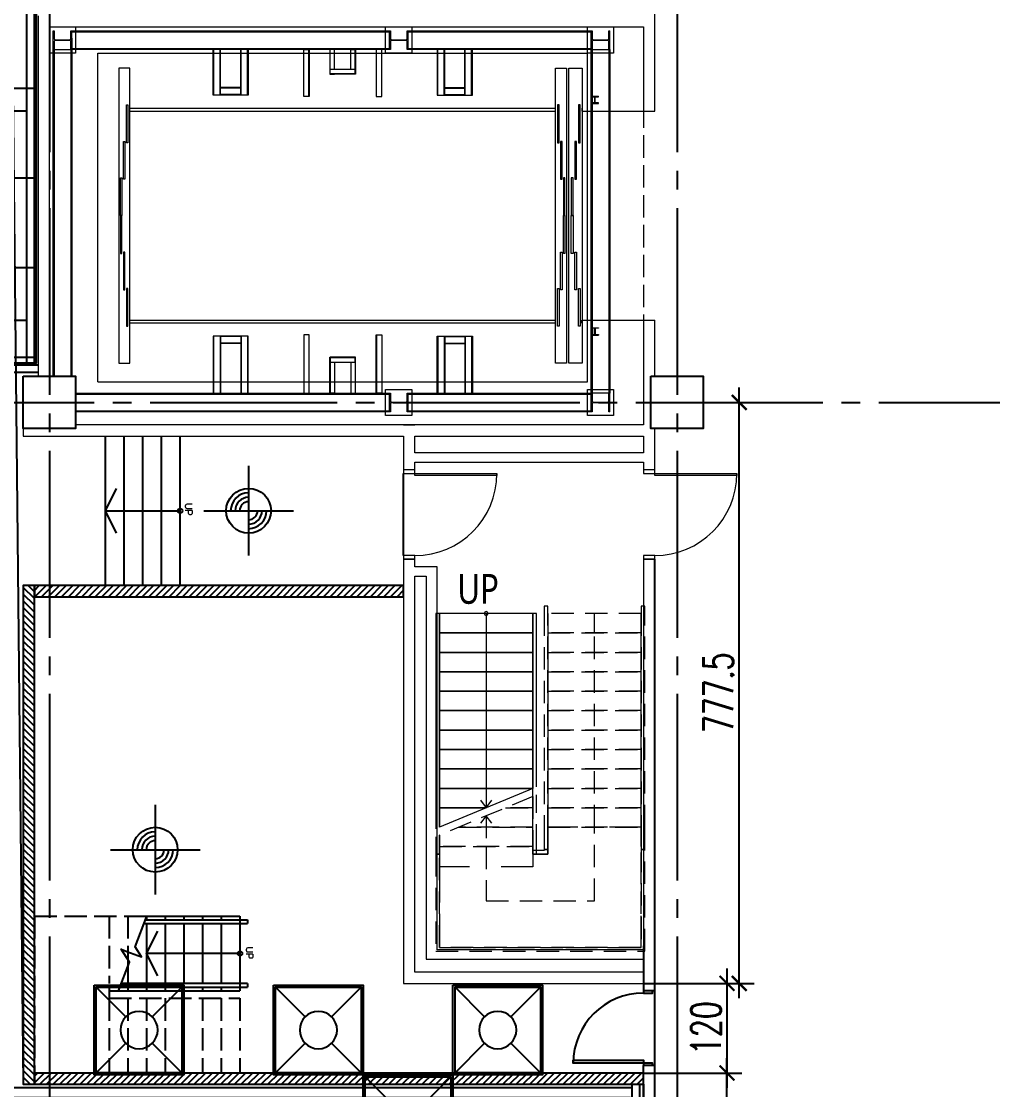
# Model space of a CAD drawing. Header units: millimetres. Extents: x -17313 to 27370, y -1010 to 13584.
# Drawn here: x 23482 to 24782, y 3580 to 5010 of the extents above; entities that cross this region are included whole.
import ezdxf
from ezdxf.enums import TextEntityAlignment as Align

# ---------------------------------------------------------------- set-up
doc = ezdxf.new("R2010")
doc.units = ezdxf.units.MM
doc.header["$LTSCALE"] = 100
for name, pattern in [('X-S-FAB-L10$0$COL-CEN-LIN', [3.25, 2.5, -0.25, 0.25, -0.25]), ('X-S-FAB-L10$0$HIDDEN', [0.4, 0.3, -0.1]), ('X-S-FAB-L10$0$JJP_虛線(退縮線、投影線、地下室範圍、非屬本工程、圖面分區)', [0.45, 0.3, -0.15]), ('X-S-FAB-L10$0$虛線', [0.846667, 0.423333, -0.423333])]:
    doc.linetypes.add(name, pattern=pattern)
for name, color, linetype in [('0-XREF', 7, 'Continuous'), ('188K-SM-03-F10-ARCH-CEIL-Y2257103$0$K-CEIL-4.2', 8, 'Continuous'), ('188K-SM-03-F10-ARCH-CEIL-Y2257103$0$K-CEIL-4.2-AREA', 8, 'Continuous'), ('188K-SM-03-F10-ARCH-PA-Y2257103$0$K-Door', 53, 'Continuous'), ('188K-SM-03-F10-ARCH-PA-Y2257103$0$K-岩棉 2hr 7.5-單抗', 53, 'Continuous'), ('188K-SM-06-F10-HVAC-FFU-Y2257103$0$AC-FFU-ULPA', 4, 'Continuous'), ('X-S-FAB-L10$0$#3電梯_1F_82_0', 8, 'Continuous'), ('X-S-FAB-L10$0$#3電梯_1F_82_A-WALL-IN', 8, 'Continuous'), ('X-S-FAB-L10$0$#3電梯_1F_82_CAGE', 8, 'Continuous'), ('X-S-FAB-L10$0$#3電梯_1F_82_DIM', 8, 'Continuous'), ('X-S-FAB-L10$0$#3電梯_1F_82_RC', 8, 'Continuous'), ('X-S-FAB-L10$0$#3電梯_1F_82_WEIGHT', 8, 'Continuous'), ('X-S-FAB-L10$0$0-arr', 8, 'Continuous'), ('X-S-FAB-L10$0$0-DIM-INT', 8, 'Continuous'), ('X-S-FAB-L10$0$0-DIM-TXT', 8, 'Continuous'), ('X-S-FAB-L10$0$12', 8, 'Continuous'), ('X-S-FAB-L10$0$A-OBJE-2D', 8, 'X-S-FAB-L10$0$HIDDEN'), ('X-S-FAB-L10$0$A-STRS', 8, 'Continuous'), ('X-S-FAB-L10$0$A-TEXT', 8, 'Continuous'), ('X-S-FAB-L10$0$A-WALL-IN', 8, 'Continuous'), ('X-S-FAB-L10$0$BLOCK', 8, 'Continuous'), ('X-S-FAB-L10$0$CCL', 8, 'X-S-FAB-L10$0$COL-CEN-LIN'), ('X-S-FAB-L10$0$COL-S', 8, 'Continuous'), ('X-S-FAB-L10$0$Door', 8, 'Continuous'), ('X-S-FAB-L10$0$DW_Frame', 8, 'Continuous'), ('X-S-FAB-L10$0$HID', 8, 'X-S-FAB-L10$0$HIDDEN'), ('X-S-FAB-L10$0$HR', 8, 'Continuous'), ('X-S-FAB-L10$0$ST', 8, 'Continuous'), ('X-S-FAB-L10$0$TXT', 8, 'Continuous'), ('X-S-FAB-L10$0$WALL_188K_IN', 8, 'Continuous')]:
    doc.layers.add(name, color=color, linetype=linetype)
doc.styles.add('X-S-FAB-L10$0$CHINA', font='simplex.shx', dxfattribs={"width": 0.75, "bigfont": 'chineset.shx'})
doc.styles.add('X-S-FAB-L10$0$DimStyUse', font='romans.shx', dxfattribs={"width": 0.7})
doc.styles.add('X-S-FAB-L10$0$Standard', font='', dxfattribs={"width": 0.8})
doc.styles.add('X-S-FAB-L10$0$TG_NOTE_TEXT', font='simplex.shx', dxfattribs={"width": 0.75, "bigfont": 'chineset.shx'})
doc.styles.get('X-S-FAB-L10$0$Standard').set_extended_font_data('Microsoft JhengHei')

# ---------------------------------------------------------------- blocks, each defined once
blk = doc.blocks.new('188K-SM-06-F10-HVAC-FFU-Y2257103$0$H-FU-U-12x12')
for p, q in [((423, 777), (28, 1172)), ((777, 777), (1172, 1172)), ((28, 28), (423, 423)), ((1172, 28), (777, 423))]:
    blk.add_line(p, q)
blk.add_lwpolyline([(1172, 28), (1172, 1172), (28, 1172), (28, 28)], close=True)
blk.add_circle((600, 600), 250)
at = {"layer": 'DefPoints'}
blk.add_lwpolyline([(1200, 1200), (0, 1200), (0, 0), (1200, 0)], close=True, dxfattribs=at)
blk = doc.blocks.new('188K-SM-06-F10-HVAC-FFU-Y2257103')
at = {"layer": '188K-SM-06-F10-HVAC-FFU-Y2257103$0$AC-FFU-ULPA', "xscale": -0.09999999999999432, "yscale": 0.09999999999999432, "zscale": 0.09999999999999432}
for p in [(23700, 3600), (23940, 3600), (24180, 3600), (24060, 3480)]:
    blk.add_blockref('188K-SM-06-F10-HVAC-FFU-Y2257103$0$H-FU-U-12x12', p, dxfattribs=at)
blk = doc.blocks.new('X-S-FAB-L10$0$FAB2-L05')
at = {"layer": 'X-S-FAB-L10$0$CCL'}
for p, q in [((-2640, 11005), (-2640, 0)), ((-1800, 11005), (-1800, 0)), ((-26880, 5220), (1210, 5220))]:
    blk.add_line(p, q, dxfattribs=at)
at = {"layer": 'X-S-FAB-L10$0$COL-S'}
for points in [[(-2675, 5255), (-2605, 5255), (-2605, 5185), (-2675, 5185)], [(-1835, 5255), (-1765, 5255), (-1765, 5185), (-1835, 5185)]]:
    blk.add_lwpolyline(points, close=True, dxfattribs=at)
blk = doc.blocks.new('X-S-FAB-L10$0$萬用門(22改)-REVISED[8]_1')
at = {"layer": 'X-S-FAB-L10$0$Door', "color": 4, "lineweight": 0}
for p, q in [((24009, 4410), (23994, 4410)), ((23994, 4410), (23994, 4405)), ((23994, 4405), (24009, 4405)), ((24009, 4405), (24009, 4410)), ((24009, 4405), (24119, 4405)), ((24009, 4402), (24009, 4405)), ((24119, 4405), (24119, 4402)), ((24119, 4402), (24009, 4402)), ((24009, 4295), (23994, 4295)), ((23994, 4295), (23994, 4290)), ((23994, 4290), (24009, 4290)), ((24009, 4290), (24009, 4295))]:
    blk.add_line(p, q, dxfattribs=at)
blk.add_arc((24009, 4405), 110, 270, 0, dxfattribs=at)
blk = doc.blocks.new('X-S-FAB-L10$0$_ArchTick')
at = {"color": 0, "linetype": 'ByBlock', "const_width": 0.15}
blk.add_lwpolyline([(-0.5, -0.5), (0.5, 0.5)], dxfattribs=at)
blk = doc.blocks.new('X-S-FAB-L10')
at = {"layer": 'X-S-FAB-L10$0$WALL_188K_IN'}
h = blk.add_hatch(dxfattribs=at)
h.set_pattern_fill('LINE', color=256, scale=2, angle=135)
h.set_pattern_definition([(135, (23500, 4156.6165), (-4.49013, -4.49013), [])])
h.paths.add_polyline_path([(23500, 3587.5), (23500, 4255), (23485, 4255), (23485, 3587.5)])
h = blk.add_hatch(dxfattribs=at)
h.set_pattern_fill('LINE', color=256, scale=2, angle=45)
h.set_pattern_definition([(45, (23895.6165, 4240), (-4.49013, 4.49013), [])])
h.paths.add_polyline_path([(23500, 4240), (23994, 4240), (23994, 4255), (23500, 4255)])
h = blk.add_hatch(dxfattribs=at)
h.set_pattern_fill('LINE', color=256, scale=2, angle=45)
h.set_pattern_definition([(45, (24216.6165, 3587.5), (-4.49013, 4.49013), [])])
h.paths.add_polyline_path([(23500, 3587.5), (24315, 3587.5), (24315, 3602.5), (23500, 3602.5)])
for p, q in [((24443.204, 3702.5), (24443.204, 4520)), ((24395, 4500), (24463.204, 4500)), ((24426.711, 3742.5), (24426.711, 3582.5)), ((24315, 3722.5), (24446.711, 3722.5)), ((24315, 3722.5), (24463.204, 3722.5)), ((24330, 3712.5), (24315, 3712.5)), ((24426.711, 2980), (24426.711, 3622.5)), ((24330, 3612.5), (24315, 3612.5)), ((24315, 3602.5), (24446.711, 3602.5)), ((24330, 3602.5), (24446.711, 3602.5))]:
    blk.add_line(p, q)
blk.add_lwpolyline([(23612.5, 3712.5), (23627.003, 3750.987), (23615.984, 3768.285), (23623.848, 3765.322), (23643.259, 3758.008), (23634.768, 3771.55, -0.2342564), (23634.764, 3771.585), (23650.181, 3812.5)], format="xyb")
blk.add_lwpolyline([(24315, 3615.5), (24221, 3615.5), (24221, 3619.875), (24315, 3619.875)], close=True)
blk.add_arc((24315, 3615.5), 94, 90, 180)
at = {"layer": 'DefPoints'}
blk.add_lwpolyline([(16745, -35), (15995, -35), (15995, 35), (15925, 35), (15925, -35), (15155, -35), (15155, 35), (15085, 35), (15085, -35), (15155, -35), (15155, -250), (13920, -250), (19914.055, 6000), (21180, 7320), (21180, 5520), (23465, 5520), (23485, 3587.5), (24315, 3587.5), (24315, 1870), (17075, 1870), (17075, 2060), (16745, 2060), (16745, -21.034)], close=True, dxfattribs=at)
at = {"layer": 'X-S-FAB-L10$0$#3電梯_1F_82_0', "lineweight": 0}
for p, q in [((23867.2, 4909.4), (23867.2, 4972.5)), ((23957.8, 4909.4), (23957.8, 4972.5)), ((23867.2, 4590.6), (23867.2, 4512.5)), ((23957.8, 4590.6), (23957.8, 4512.5))]:
    blk.add_line(p, q, dxfattribs=at)
at = {"layer": 'X-S-FAB-L10$0$#3電梯_1F_82_0', "lineweight": 0, "flags": 128}
for points in [[(23867.8, 4909.4), (23860.3, 4909.4), (23860.3, 4972.5), (23867.8, 4972.5)], [(23957.2, 4909.4), (23964.7, 4909.4), (23964.7, 4972.5), (23957.2, 4972.5)], [(23867.8, 4590.6), (23860.3, 4590.6), (23860.3, 4512.5), (23867.8, 4512.5)], [(23957.2, 4590.6), (23964.7, 4590.6), (23964.7, 4512.5), (23957.2, 4512.5)]]:
    blk.add_lwpolyline(points, close=True, dxfattribs=at)
at = {"layer": 'X-S-FAB-L10$0$#3電梯_1F_82_A-WALL-IN', "lineweight": 0, "flags": 128}
for points in [[(23550, 4987.5), (23550, 4900)], [(23550, 4600), (23550, 4555)]]:
    blk.add_lwpolyline(points, dxfattribs=at)
at = {"layer": 'X-S-FAB-L10$0$#3電梯_1F_82_CAGE', "lineweight": 0}
for p, q in [((24197.5, 4893.5), (23627.5, 4893.5)), ((23627.5, 4890), (24197.5, 4890)), ((23627.5, 4610), (24197.5, 4610)), ((23627.5, 4606.5), (24197.5, 4606.5))]:
    blk.add_line(p, q, dxfattribs=at)
at = {"layer": 'X-S-FAB-L10$0$#3電梯_1F_82_CAGE', "lineweight": 0, "flags": 128}
for points in [[(23613, 4947.25), (23613, 4552.75), (23627.5, 4552.75), (23627.5, 4947.25)], [(24212, 4947.25), (24212, 4552.75), (24197.5, 4552.75), (24197.5, 4947.25)], [(24233, 4947.25), (24233, 4552.75), (24215, 4552.75), (24215, 4947.25)], [(23623, 4847.4), (23623, 4898.1), (23625, 4898.1), (23625, 4847.4)], [(24202, 4847.4), (24202, 4898.1), (24200, 4898.1), (24200, 4847.4)], [(24228, 4847.4), (24230.4, 4847.4), (24230.4, 4898.1), (24228, 4898.1)], [(23619, 4798.7), (23619, 4849.4), (23621, 4849.4), (23621, 4798.7)], [(24206, 4798.7), (24206, 4849.4), (24204, 4849.4), (24204, 4798.7)], [(24223.2, 4798.7), (24225.6, 4798.7), (24225.6, 4849.4), (24223.2, 4849.4)], [(23619, 4701.3), (23619, 4650.6), (23621, 4650.6), (23621, 4701.3)], [(24206, 4701.3), (24206, 4650.6), (24204, 4650.6), (24204, 4701.3)], [(24223.2, 4701.3), (24225.6, 4701.3), (24225.6, 4650.6), (24223.2, 4650.6)], [(23623, 4652.6), (23623, 4601.9), (23625, 4601.9), (23625, 4652.6)], [(24202, 4652.6), (24202, 4601.9), (24200, 4601.9), (24200, 4652.6)], [(24228, 4652.6), (24230.4, 4652.6), (24230.4, 4601.9), (24228, 4601.9)]]:
    blk.add_lwpolyline(points, close=True, dxfattribs=at)
for points in [[(23615, 4750), (23615, 4800.7), (23617, 4800.7), (23617, 4750), (23615, 4750), (23617, 4750)], [(24210, 4750), (24210, 4800.7), (24208, 4800.7), (24208, 4750), (24210, 4750), (24208, 4750)], [(24220.8, 4750), (24220.8, 4800.7), (24218.4, 4800.7), (24218.4, 4750), (24220.8, 4750), (24218.4, 4750)], [(23615, 4750), (23615, 4699.3), (23617, 4699.3), (23617, 4750), (23615, 4750), (23617, 4750)], [(24210, 4750), (24210, 4699.3), (24208, 4699.3), (24208, 4750), (24210, 4750), (24208, 4750)], [(24220.8, 4750), (24220.8, 4699.3), (24218.4, 4699.3), (24218.4, 4750), (24220.8, 4750), (24218.4, 4750)]]:
    blk.add_lwpolyline(points, dxfattribs=at)
at = {"layer": 'X-S-FAB-L10$0$#3電梯_1F_82_DIM', "lineweight": 0}
for p, q in [((23585, 4527.5), (23585, 4967.5)), ((23585, 4967.5), (24240, 4967.5)), ((24240, 4527.5), (24240, 4967.5)), ((23585, 4627.186), (23585.005, 4627.186)), ((23585, 4527.5), (24240, 4527.5))]:
    blk.add_line(p, q, dxfattribs=at)
at = {"layer": 'X-S-FAB-L10$0$#3電梯_1F_82_RC', "lineweight": 0}
for p, q in [((24232.5, 4894), (24232.5, 4890)), ((24232.5, 4894), (24233.5, 4894)), ((24232.5, 4890), (24315, 4890)), ((24232.5, 4606), (24232.5, 4610)), ((24232.5, 4610), (24315, 4610)), ((24232.5, 4606), (24233.5, 4606))]:
    blk.add_line(p, q, dxfattribs=at)
at = {"layer": 'X-S-FAB-L10$0$#3電梯_1F_82_WEIGHT', "lineweight": 0}
for p, q in [((23525, 4972.5), (23525, 4997.5)), ((23525, 4997.5), (23526.4, 4997.5)), ((23526.4, 4997.5), (23526.4, 4987.05)), ((23548.6, 4987.05), (23548.6, 4997.5)), ((23548.6, 4997.5), (23550, 4997.5)), ((23550, 4972.5), (23550, 4997.5)), ((23550, 4996.1), (23975, 4996.1)), ((23975, 4972.5), (23975, 4997.5)), ((23975, 4997.5), (23976.4, 4997.5)), ((23976.4, 4997.5), (23976.4, 4987.05)), ((23998.6, 4987.05), (23998.6, 4997.5)), ((23998.6, 4997.5), (24000, 4997.5)), ((24000, 4972.5), (24000, 4997.5)), ((24000, 4996.1), (24245, 4996.1)), ((24245, 4972.5), (24245, 4997.5)), ((24245, 4997.5), (24246.4, 4997.5)), ((24246.4, 4997.5), (24246.4, 4987.05)), ((24268.6, 4987.05), (24268.6, 4997.5)), ((24268.6, 4997.5), (24270, 4997.5)), ((24270, 4972.5), (24270, 4997.5)), ((23526.4, 4982.95), (23526.4, 4972.5)), ((23528, 4985.45), (23547, 4985.45)), ((23547, 4984.55), (23528, 4984.55)), ((23548.6, 4972.5), (23548.6, 4982.95)), ((23976.4, 4982.95), (23976.4, 4972.5)), ((23978, 4985.45), (23997, 4985.45)), ((23997, 4984.55), (23978, 4984.55)), ((23998.6, 4972.5), (23998.6, 4982.95)), ((24246.4, 4982.95), (24246.4, 4972.5)), ((24248, 4985.45), (24267, 4985.45)), ((24267, 4984.55), (24248, 4984.55)), ((24268.6, 4972.5), (24268.6, 4982.95)), ((23526.4, 4972.5), (23525, 4972.5)), ((23526.4, 4972.5), (23526.4, 4535)), ((23550, 4972.5), (23548.6, 4972.5)), ((23548.6, 4972.5), (23548.6, 4535)), ((23550, 4973.9), (23975, 4973.9)), ((23739, 4911.3), (23739, 4972.5)), ((23740.092, 4911.3), (23740.092, 4972.5)), ((23748.4, 4911.3), (23748.4, 4972.5)), ((23749, 4911.3), (23749, 4972.5)), ((23776, 4911.3), (23776, 4972.5)), ((23776.6, 4911.3), (23776.6, 4972.5)), ((23785.319, 4911.3), (23785.319, 4972.5)), ((23786, 4972.5), (23786, 4911.3)), ((23895.85, 4939.455), (23895.85, 4972.5)), ((23929.15, 4939.455), (23929.15, 4972.5)), ((23976.4, 4972.5), (23975, 4972.5)), ((24000, 4972.5), (23998.6, 4972.5)), ((24000, 4973.9), (24245, 4973.9)), ((24039, 4972.5), (24039, 4911.3)), ((24039.681, 4911.3), (24039.681, 4972.5)), ((24048.4, 4911.3), (24048.4, 4972.5)), ((24049, 4911.3), (24049, 4972.5)), ((24076, 4911.3), (24076, 4972.5)), ((24076.6, 4911.3), (24076.6, 4972.5)), ((24084.908, 4911.3), (24084.908, 4972.5)), ((24086, 4911.3), (24086, 4972.5)), ((24246.4, 4972.5), (24245, 4972.5)), ((24246.4, 4972.5), (24246.4, 4512.5)), ((24270, 4972.5), (24268.6, 4972.5)), ((24268.6, 4972.5), (24268.6, 4512.5)), ((23895.85, 4940.055), (23929.15, 4940.055)), ((23776, 4921.3), (23749, 4921.3)), ((23776, 4920.766), (23749, 4920.766)), ((24049, 4921.3), (24076, 4921.3)), ((24049, 4920.766), (24076, 4920.766)), ((23786, 4911.3), (23739, 4911.3)), ((23776, 4911.9), (23749, 4911.9)), ((24039, 4911.3), (24086, 4911.3)), ((24049, 4911.9), (24076, 4911.9)), ((24245, 4910), (24255, 4910)), ((24245, 4910), (24245, 4909.2)), ((24245, 4909.2), (24248.7, 4909.2)), ((24249.7, 4908.2), (24249.7, 4901.8)), ((24250.3, 4901.8), (24250.3, 4908.2)), ((24251.3, 4909.2), (24255, 4909.2)), ((24255, 4909.2), (24255, 4910)), ((24248.7, 4900.8), (24245, 4900.8)), ((24245, 4900.8), (24245, 4900)), ((24245, 4900), (24255, 4900)), ((24255, 4900.8), (24251.3, 4900.8)), ((24255, 4900), (24255, 4900.8)), ((24245, 4600), (24255, 4600)), ((24245, 4599.2), (24245, 4600)), ((24248.7, 4599.2), (24245, 4599.2)), ((24245, 4590.8), (24248.7, 4590.8)), ((24245, 4590), (24245, 4590.8)), ((24245, 4590), (24255, 4590)), ((24249.7, 4591.8), (24249.7, 4598.2)), ((24250.3, 4598.2), (24250.3, 4591.8)), ((24255, 4599.2), (24251.3, 4599.2)), ((24251.3, 4590.8), (24255, 4590.8)), ((24255, 4600), (24255, 4599.2)), ((24255, 4590.8), (24255, 4590)), ((23786, 4588.7), (23739, 4588.7)), ((23739, 4588.7), (23739, 4512.5)), ((23739.492, 4588.7), (23739.492, 4512.5)), ((23748.4, 4588.7), (23748.4, 4512.5)), ((23749, 4588.7), (23749, 4512.5)), ((23776, 4588.1), (23749, 4588.1)), ((23776, 4579.233), (23749, 4579.233)), ((23776, 4578.7), (23749, 4578.7)), ((23776, 4588.7), (23776, 4512.5)), ((23776.6, 4588.7), (23776.6, 4512.5)), ((23785.319, 4588.7), (23785.319, 4512.5)), ((23786, 4512.5), (23786, 4588.7)), ((24039, 4512.5), (24039, 4588.7)), ((24039, 4588.7), (24086, 4588.7)), ((24039.681, 4588.7), (24039.681, 4512.5)), ((24048.4, 4588.7), (24048.4, 4512.5)), ((24049, 4588.7), (24049, 4512.5)), ((24049, 4588.1), (24076, 4588.1)), ((24049, 4579.233), (24076, 4579.233)), ((24049, 4578.7), (24076, 4578.7)), ((24076, 4588.7), (24076, 4512.5)), ((24076.6, 4588.7), (24076.6, 4512.5)), ((24084.908, 4588.7), (24084.908, 4512.5)), ((24086, 4588.7), (24086, 4512.5)), ((23895.85, 4560.545), (23895.85, 4512.5)), ((23895.85, 4559.945), (23929.15, 4559.945)), ((23929.15, 4560.545), (23929.15, 4512.5)), ((23555, 4511.1), (23975, 4511.1)), ((23975, 4487.5), (23975, 4512.5)), ((23975, 4512.5), (23976.4, 4512.5)), ((23976.4, 4512.5), (23976.4, 4502.05)), ((23998.6, 4502.05), (23998.6, 4512.5)), ((23998.6, 4512.5), (24000, 4512.5)), ((24000, 4487.5), (24000, 4512.5)), ((24000, 4511.1), (24245, 4511.1)), ((24245, 4487.5), (24245, 4512.5)), ((24245, 4512.5), (24246.4, 4512.5)), ((24246.4, 4512.5), (24246.4, 4502.05)), ((24268.6, 4502.05), (24268.6, 4512.5)), ((24268.6, 4512.5), (24270, 4512.5)), ((24270, 4487.5), (24270, 4512.5)), ((23976.4, 4497.95), (23976.4, 4487.5)), ((23978, 4500.45), (23997, 4500.45)), ((23997, 4499.55), (23978, 4499.55)), ((23998.6, 4487.5), (23998.6, 4497.95)), ((24246.4, 4497.95), (24246.4, 4487.5)), ((24248, 4500.45), (24267, 4500.45)), ((24267, 4499.55), (24248, 4499.55)), ((24268.6, 4487.5), (24268.6, 4497.95)), ((23555, 4488.9), (23975, 4488.9)), ((23976.4, 4487.5), (23975, 4487.5)), ((24000, 4487.5), (23998.6, 4487.5)), ((24000, 4488.9), (24245, 4488.9)), ((24246.4, 4487.5), (24245, 4487.5)), ((24270, 4487.5), (24268.6, 4487.5))]:
    blk.add_line(p, q, dxfattribs=at)
at = {"layer": 'X-S-FAB-L10$0$#3電梯_1F_82_WEIGHT', "lineweight": 0, "flags": 128}
for points in [[(23520, 4967.5), (23520, 5002.5)], [(23520, 5002.5), (23555, 5002.5)], [(23555, 5002.5), (23555, 4967.5), (23520, 4967.5)], [(23970, 5002.5), (24005, 5002.5)], [(24005, 5002.5), (24005, 4967.5), (23970, 4967.5), (23970, 5002.5)], [(24240, 5002.5), (24275, 5002.5)], [(24275, 5002.5), (24275, 4967.5), (24240, 4967.5), (24240, 5002.5)], [(23901.75, 4945.955), (23901.75, 4972.5), (23895.25, 4972.5), (23895.25, 4939.455), (23901.75, 4939.455)], [(23923.25, 4945.955), (23923.25, 4972.5), (23929.75, 4972.5), (23929.75, 4939.455), (23923.25, 4939.455)], [(23901.75, 4554.045), (23901.75, 4512.5), (23895.25, 4512.5), (23895.25, 4560.545), (23901.75, 4560.545)], [(23923.25, 4554.045), (23923.25, 4512.5), (23929.75, 4512.5), (23929.75, 4560.545), (23923.25, 4560.545)], [(23970, 4482.5), (23970, 4517.5), (24005, 4517.5), (24005, 4482.5)], [(24240, 4482.5), (24240, 4517.5), (24275, 4517.5), (24275, 4482.5)], [(24005, 4482.5), (23970, 4482.5)], [(24275, 4482.5), (24240, 4482.5)]]:
    blk.add_lwpolyline(points, dxfattribs=at)
for points in [[(23975, 4972.5), (23550, 4972.5), (23550, 4997.5), (23975, 4997.5)], [(24245, 4972.5), (24000, 4972.5), (24000, 4997.5), (24245, 4997.5)], [(23525, 4535), (23525, 4972.5), (23550, 4972.5), (23550, 4535)], [(24245, 4512.5), (24245, 4972.5), (24270, 4972.5), (24270, 4512.5)], [(23895.85, 4939.455), (23895.85, 4945.955), (23929.15, 4945.955), (23929.15, 4939.455)], [(23895.85, 4560.545), (23895.85, 4554.045), (23929.15, 4554.045), (23929.15, 4560.545)], [(23975, 4487.5), (23555, 4487.5), (23555, 4512.5), (23975, 4512.5)], [(24245, 4487.5), (24000, 4487.5), (24000, 4512.5), (24245, 4512.5)]]:
    blk.add_lwpolyline(points, close=True, dxfattribs=at)
at = {"layer": 'X-S-FAB-L10$0$#3電梯_1F_82_WEIGHT', "lineweight": 0}
for centre, radius, start, end in [((23528, 4987.05), 1.6, 180, 270), ((23528, 4982.95), 1.6, 90, 180), ((23547, 4987.05), 1.6, 270, 0), ((23547, 4982.95), 1.6, 0, 90), ((23978, 4987.05), 1.6, 180, 270), ((23978, 4982.95), 1.6, 90, 180), ((23997, 4987.05), 1.6, 270, 0), ((23997, 4982.95), 1.6, 0, 90), ((24248, 4987.05), 1.6, 180, 270), ((24248, 4982.95), 1.6, 90, 180), ((24267, 4987.05), 1.6, 270, 0), ((24267, 4982.95), 1.6, 0, 90), ((24248.7, 4908.2), 1, 0, 90), ((24251.3, 4908.2), 1, 90, 180), ((24248.7, 4901.8), 1, 270, 0), ((24251.3, 4901.8), 1, 180, 270), ((24248.7, 4598.2), 1, 0, 90), ((24248.7, 4591.8), 1, 270, 0), ((24251.3, 4598.2), 1, 90, 180), ((24251.3, 4591.8), 1, 180, 270), ((23978, 4502.05), 1.6, 180, 270), ((23978, 4497.95), 1.6, 90, 180), ((23997, 4502.05), 1.6, 270, 0), ((23997, 4497.95), 1.6, 0, 90), ((24248, 4502.05), 1.6, 180, 270), ((24248, 4497.95), 1.6, 90, 180), ((24267, 4502.05), 1.6, 270, 0), ((24267, 4497.95), 1.6, 0, 90)]:
    blk.add_arc(centre, radius, start, end, dxfattribs=at)
at = {"layer": 'X-S-FAB-L10$0$0-arr'}
for p, q in [((23595, 4355), (23610, 4385)), ((23610, 4325), (23595, 4355)), ((23650, 3762.5), (23665, 3792.5)), ((23665, 3732.5), (23650, 3762.5))]:
    blk.add_line(p, q, dxfattribs=at)
for centre in [(23695, 4355), (23775, 3762.5)]:
    blk.add_circle(centre, 3, dxfattribs=at)
at = {"layer": 'X-S-FAB-L10$0$0-DIM-INT'}
for p, q in [((23786.588, 4415), (23786.588, 4295)), ((23726.588, 4355), (23846.588, 4355)), ((23661.617, 3961.367), (23661.617, 3841.367)), ((23601.617, 3901.367), (23721.617, 3901.367))]:
    blk.add_line(p, q, dxfattribs=at)
for centre in [(23786.588, 4355), (23661.617, 3901.367)]:
    blk.add_circle(centre, 30, dxfattribs=at)
for centre, radius, start, end in [((23786.588, 4355), 24, 90, 180), ((23786.588, 4355), 18, 90, 180), ((23786.588, 4355), 12, 90, 180), ((23786.588, 4355), 24, 270, 0), ((23786.588, 4355), 18, 270, 0), ((23786.588, 4355), 12, 270, 0), ((23661.617, 3901.367), 24, 90, 180), ((23661.617, 3901.367), 18, 90, 180), ((23661.617, 3901.367), 12, 90, 180), ((23661.617, 3901.367), 24, 270, 0), ((23661.617, 3901.367), 18, 270, 0), ((23661.617, 3901.367), 12, 270, 0)]:
    blk.add_arc(centre, radius, start, end, dxfattribs=at)
at = {"layer": 'X-S-FAB-L10$0$12'}
for p, q in [((23595, 4355), (23695, 4355)), ((23775, 3762.5), (23650, 3762.5))]:
    blk.add_line(p, q, dxfattribs=at)
at = {"layer": 'X-S-FAB-L10$0$A-OBJE-2D', "lineweight": 0}
blk.add_line((24315, 4897.5), (24315, 4597.5), dxfattribs=at)
at = {"layer": 'X-S-FAB-L10$0$A-STRS', "linetype": 'X-S-FAB-L10$0$JJP_虛線(退縮線、投影線、地下室範圍、非屬本工程、圖面分區)', "lineweight": 0}
for p, q in [((24187, 4227.5), (24182, 4227.5)), ((24182, 4227.5), (24182, 4217.5)), ((24187, 4217.5), (24187, 4227.5)), ((24317, 4227.5), (24312, 4227.5)), ((24312, 4227.5), (24312, 4217.5)), ((24317, 4217.5), (24317, 4227.5)), ((24167, 4217.5), (24042, 4217.5)), ((24042, 4217.5), (24042, 4191.5)), ((24167, 4217.5), (24166.998, 4217.5)), ((24167, 4191.5), (24167, 4217.5)), ((24167, 4191.5), (24167, 4217.5)), ((24182, 4217.5), (24182, 3931.5)), ((24187.002, 4217.5), (24187, 4217.5)), ((24187, 4217.5), (24187, 4191.5)), ((24187, 3931.5), (24187, 4217.5)), ((24312, 4217.5), (24187, 4217.5)), ((24187, 4217.5), (24187, 4191.5)), ((24312, 4217.5), (24187, 4217.5)), ((24187, 4217.5), (24187, 4191.5)), ((24249.5, 4191.5), (24249.5, 4217.5)), ((24312, 4217.5), (24312, 3931.5)), ((24312, 4191.5), (24312, 4217.5)), ((24312, 4191.5), (24312, 4217.5)), ((24317, 3931.5), (24317, 4217.5)), ((24042, 4191.5), (24167, 4191.5)), ((24167, 4191.5), (24042, 4191.5)), ((24042, 4191.5), (24042, 4165.5)), ((24166.998, 4191.5), (24167, 4191.5)), ((24167, 4191.5), (24166.998, 4191.5)), ((24167, 4165.5), (24167, 4191.5)), ((24167, 4165.5), (24167, 4191.5)), ((24187.002, 4191.5), (24187, 4191.5)), ((24187, 4191.5), (24187, 4165.5)), ((24187, 4191.5), (24187.002, 4191.5)), ((24312, 4191.5), (24187, 4191.5)), ((24187, 4191.5), (24187, 4165.5)), ((24187, 4191.5), (24312, 4191.5)), ((24312, 4191.5), (24187, 4191.5)), ((24187, 4191.5), (24187, 4165.5)), ((24187, 4191.5), (24312, 4191.5)), ((24249.5, 3931.5), (24249.5, 4191.5)), ((24312, 4165.5), (24312, 4191.5)), ((24312, 4165.5), (24312, 4191.5)), ((24042, 4165.5), (24167, 4165.5)), ((24167, 4165.5), (24042, 4165.5)), ((24042, 4165.5), (24042, 4139.5)), ((24166.998, 4165.5), (24167, 4165.5)), ((24167, 4165.5), (24166.998, 4165.5)), ((24167, 4139.5), (24167, 4165.5)), ((24167, 4139.5), (24167, 4165.5)), ((24187.002, 4165.5), (24187, 4165.5)), ((24187, 4165.5), (24187, 4139.5)), ((24187, 4165.5), (24187.002, 4165.5)), ((24312, 4165.5), (24187, 4165.5)), ((24187, 4165.5), (24187, 4139.5)), ((24187, 4165.5), (24312, 4165.5)), ((24312, 4165.5), (24187, 4165.5)), ((24187, 4165.5), (24187, 4139.5)), ((24187, 4165.5), (24312, 4165.5)), ((24312, 4139.5), (24312, 4165.5)), ((24312, 4139.5), (24312, 4165.5)), ((24042, 4139.5), (24167, 4139.5)), ((24167, 4139.5), (24042, 4139.5)), ((24042, 4139.5), (24042, 4113.5)), ((24166.998, 4139.5), (24167, 4139.5)), ((24167, 4139.5), (24166.998, 4139.5)), ((24167, 4113.5), (24167, 4139.5)), ((24167, 4113.5), (24167, 4139.5)), ((24187.002, 4139.5), (24187, 4139.5)), ((24187, 4139.5), (24187, 4113.5)), ((24187, 4139.5), (24187.002, 4139.5)), ((24312, 4139.5), (24187, 4139.5)), ((24187, 4139.5), (24187, 4113.5)), ((24187, 4139.5), (24312, 4139.5)), ((24312, 4139.5), (24187, 4139.5)), ((24187, 4139.5), (24187, 4113.5)), ((24187, 4139.5), (24312, 4139.5)), ((24312, 4113.5), (24312, 4139.5)), ((24312, 4113.5), (24312, 4139.5)), ((24042, 4113.5), (24167, 4113.5)), ((24167, 4113.5), (24042, 4113.5)), ((24042, 4113.5), (24042, 4087.5)), ((24166.998, 4113.5), (24167, 4113.5)), ((24167, 4113.5), (24166.998, 4113.5)), ((24167, 4087.5), (24167, 4113.5)), ((24167, 4087.5), (24167, 4113.5)), ((24187.002, 4113.5), (24187, 4113.5)), ((24187, 4113.5), (24187, 4087.5)), ((24187, 4113.5), (24187.002, 4113.5)), ((24312, 4113.5), (24187, 4113.5)), ((24187, 4113.5), (24187, 4087.5)), ((24187, 4113.5), (24312, 4113.5)), ((24312, 4113.5), (24187, 4113.5)), ((24187, 4113.5), (24187, 4087.5)), ((24187, 4113.5), (24312, 4113.5)), ((24312, 4087.5), (24312, 4113.5)), ((24312, 4087.5), (24312, 4113.5)), ((24042, 4087.5), (24167, 4087.5)), ((24167, 4087.5), (24042, 4087.5)), ((24042, 4087.5), (24042, 4061.5)), ((24166.998, 4087.5), (24167, 4087.5)), ((24167, 4087.5), (24166.998, 4087.5)), ((24167, 4061.5), (24167, 4087.5)), ((24167, 4061.5), (24167, 4087.5)), ((24187.002, 4087.5), (24187, 4087.5)), ((24187, 4087.5), (24187, 4061.5)), ((24187, 4087.5), (24187.002, 4087.5)), ((24312, 4087.5), (24187, 4087.5)), ((24187, 4087.5), (24187, 4061.5)), ((24187, 4087.5), (24312, 4087.5)), ((24312, 4087.5), (24187, 4087.5)), ((24187, 4087.5), (24187, 4061.5)), ((24187, 4087.5), (24312, 4087.5)), ((24312, 4061.5), (24312, 4087.5)), ((24312, 4061.5), (24312, 4087.5)), ((24042, 4061.5), (24167, 4061.5)), ((24167, 4061.5), (24042, 4061.5)), ((24042, 4061.5), (24042, 4035.5)), ((24166.998, 4061.5), (24167, 4061.5)), ((24167, 4061.5), (24166.998, 4061.5)), ((24167, 4035.5), (24167, 4061.5)), ((24167, 4035.5), (24167, 4061.5)), ((24187.002, 4061.5), (24187, 4061.5)), ((24187, 4061.5), (24187, 4035.5)), ((24187, 4061.5), (24187.002, 4061.5)), ((24312, 4061.5), (24187, 4061.5)), ((24187, 4061.5), (24187, 4035.5)), ((24187, 4061.5), (24312, 4061.5)), ((24312, 4061.5), (24187, 4061.5)), ((24187, 4061.5), (24187, 4035.5)), ((24187, 4061.5), (24312, 4061.5)), ((24312, 4035.5), (24312, 4061.5)), ((24312, 4035.5), (24312, 4061.5)), ((24042, 4035.5), (24167, 4035.5)), ((24167, 4035.5), (24042, 4035.5)), ((24042, 4035.5), (24042, 4009.5)), ((24166.998, 4035.5), (24167, 4035.5)), ((24167, 4035.5), (24166.998, 4035.5)), ((24167, 4009.5), (24167, 4035.5)), ((24167, 4009.5), (24167, 4035.5)), ((24187.002, 4035.5), (24187, 4035.5)), ((24187, 4035.5), (24187, 4009.5)), ((24187, 4035.5), (24187.002, 4035.5)), ((24312, 4035.5), (24187, 4035.5)), ((24187, 4035.5), (24187, 4009.5)), ((24187, 4035.5), (24312, 4035.5)), ((24312, 4035.5), (24187, 4035.5)), ((24187, 4035.5), (24187, 4009.5)), ((24187, 4035.5), (24312, 4035.5)), ((24312, 4009.5), (24312, 4035.5)), ((24312, 4009.5), (24312, 4035.5)), ((24042, 4009.5), (24167, 4009.5)), ((24167, 4009.5), (24042, 4009.5)), ((24042, 4009.5), (24042, 3983.5)), ((24166.998, 4009.5), (24167, 4009.5)), ((24167, 4009.5), (24166.998, 4009.5)), ((24167, 3983.5), (24167, 4009.5)), ((24167, 3983.5), (24167, 4009.5)), ((24187.002, 4009.5), (24187, 4009.5)), ((24187, 4009.5), (24187, 3991.82)), ((24187, 4009.5), (24187.002, 4009.5)), ((24312, 4009.5), (24187, 4009.5)), ((24187, 4009.5), (24187, 3983.5)), ((24187, 4009.5), (24312, 4009.5)), ((24312, 4009.5), (24187, 4009.5)), ((24187, 4009.5), (24187, 3983.5)), ((24187, 4009.5), (24312, 4009.5)), ((24312, 3983.5), (24312, 4009.5)), ((24312, 3983.5), (24312, 4009.5)), ((24042, 3983.5), (24167, 3983.5)), ((24167, 3983.5), (24042, 3983.5)), ((24042, 3983.5), (24042, 3957.5)), ((24166.998, 3983.5), (24167, 3983.5)), ((24167, 3983.5), (24166.998, 3983.5)), ((24167, 3957.5), (24167, 3983.5)), ((24172, 3905.5), (24172, 3974.749)), ((24312, 3983.5), (24187, 3983.5)), ((24187, 3983.5), (24187, 3957.5)), ((24187, 3983.5), (24312, 3983.5)), ((24312, 3983.5), (24187, 3983.5)), ((24187, 3983.5), (24187, 3957.5)), ((24187, 3983.5), (24312, 3983.5)), ((24312, 3957.5), (24312, 3983.5)), ((24312, 3957.5), (24312, 3983.5)), ((24167, 3972.669), (24042, 3920.669)), ((24167, 3972.669), (24167, 3905.5)), ((24167, 3957.5), (24167, 3972.669)), ((24042, 3957.5), (24104.5, 3957.5)), ((24104.5, 3957.5), (24042, 3957.5)), ((24042, 3957.5), (24042, 3931.5)), ((24104.5, 3946.669), (24097, 3936.669)), ((24104.5, 3946.669), (24104.5, 3905.5)), ((24112, 3936.669), (24104.5, 3946.669)), ((24130.535, 3957.5), (24167, 3957.5)), ((24130.535, 3957.5), (24167, 3957.5)), ((24167, 3957.5), (24130.535, 3957.5)), ((24167, 3957.5), (24130.535, 3957.5)), ((24167, 3931.5), (24167, 3957.5)), ((24167, 3931.5), (24167, 3957.5)), ((24312, 3957.5), (24187, 3957.5)), ((24187, 3957.5), (24187, 3931.5)), ((24187, 3957.5), (24312, 3957.5)), ((24187, 3957.5), (24187, 3931.5)), ((24312, 3957.5), (24187, 3957.5)), ((24187, 3957.5), (24312, 3957.5)), ((24312, 3931.5), (24312, 3957.5)), ((24312, 3931.5), (24312, 3957.5)), ((24037, 3918.589), (24037, 3905.5)), ((24042, 3905.5), (24042, 3920.669)), ((24042, 3920.669), (24042, 3905.5)), ((24042, 3920.669), (24042, 3905.5)), ((24068.036, 3931.5), (24167, 3931.5)), ((24167, 3931.5), (24068.036, 3931.5)), ((24068.036, 3931.5), (24167, 3931.5)), ((24167, 3931.5), (24068.036, 3931.5)), ((24167, 3905.5), (24167, 3931.5)), ((24167, 3905.5), (24167, 3931.5)), ((24182, 3931.5), (24182, 3901.5)), ((24187, 3901.5), (24187, 3931.5)), ((24187, 3931.5), (24312, 3931.5)), ((24312, 3931.5), (24187, 3931.5)), ((24187, 3931.5), (24187, 3895.5)), ((24187, 3931.5), (24312, 3931.5)), ((24249.5, 3833), (24249.5, 3931.5)), ((24312, 3931.5), (24312, 3901.5)), ((24312, 3770.5), (24312, 3931.5)), ((24317, 3901.5), (24317, 3931.5)), ((24037, 3905.5), (24037, 3895.5)), ((24042, 3895.5), (24042, 3905.5)), ((24042, 3905.5), (24167, 3905.5)), ((24167, 3905.5), (24042, 3905.5)), ((24167, 3905.5), (24042, 3905.5)), ((24167, 3905.5), (24042, 3905.5)), ((24042, 3905.5), (24167, 3905.5)), ((24167, 3905.5), (24042, 3905.5)), ((24042, 3905.5), (24042, 3770.5)), ((24104.5, 3905.5), (24104.5, 3833)), ((24167, 3905.5), (24167, 3895.5)), ((24167, 3895.5), (24167, 3905.5)), ((24172, 3895.5), (24172, 3905.5)), ((24037, 3895.5), (24042, 3895.5)), ((24037, 3895.5), (24037, 3765.5)), ((24042, 3895.5), (24037, 3895.5)), ((24042, 3770.5), (24042, 3895.5)), ((24182, 3900.5), (24167, 3900.5)), ((24167, 3900.5), (24167, 3895.5)), ((24167, 3895.5), (24172, 3895.5)), ((24167, 3895.5), (24187, 3895.5)), ((24187, 3895.5), (24167, 3895.5)), ((24187, 3901.5), (24182, 3901.5)), ((24182, 3901.5), (24182, 3900.5)), ((24182, 3901.5), (24187, 3901.5)), ((24187, 3895.5), (24187, 3901.5)), ((24317, 3901.5), (24312, 3901.5)), ((24312, 3901.5), (24312, 3770.5)), ((24312, 3901.5), (24317, 3901.5)), ((24317, 3765.5), (24317, 3901.5)), ((24104.5, 3833), (24249.5, 3833)), ((24037, 3765.5), (24317, 3765.5)), ((24312, 3770.5), (24042, 3770.5)), ((24042, 3770.5), (24312, 3770.5))]:
    blk.add_line(p, q, dxfattribs=at)
at = {"layer": 'X-S-FAB-L10$0$A-STRS', "lineweight": 0}
for p, q in [((24037, 4217.5), (24037, 3929.42)), ((24042, 4217.5), (24037, 4217.5)), ((24042, 3931.5), (24042, 4217.5)), ((24167, 4217.5), (24042, 4217.5)), ((24042, 4217.5), (24042, 4191.5)), ((24104.5, 4217.5), (24104.5, 4191.5)), ((24167, 4217.5), (24167, 3983.5)), ((24172, 4217.5), (24167, 4217.5)), ((24167, 4191.5), (24167, 4217.5)), ((24172, 3985.58), (24172, 4217.5)), ((24042, 4191.5), (24167, 4191.5)), ((24167, 4191.5), (24042, 4191.5)), ((24042, 4191.5), (24042, 4165.5)), ((24104.5, 4191.5), (24104.5, 3957.5)), ((24167, 4165.5), (24167, 4191.5)), ((24042, 4165.5), (24167, 4165.5)), ((24167, 4165.5), (24042, 4165.5)), ((24042, 4165.5), (24042, 4139.5)), ((24167, 4139.5), (24167, 4165.5)), ((24042, 4139.5), (24167, 4139.5)), ((24167, 4139.5), (24042, 4139.5)), ((24042, 4139.5), (24042, 4113.5)), ((24167, 4113.5), (24167, 4139.5)), ((24042, 4113.5), (24167, 4113.5)), ((24167, 4113.5), (24042, 4113.5)), ((24042, 4113.5), (24042, 4087.5)), ((24167, 4087.5), (24167, 4113.5)), ((24042, 4087.5), (24167, 4087.5)), ((24167, 4087.5), (24042, 4087.5)), ((24042, 4087.5), (24042, 4061.5)), ((24167, 4061.5), (24167, 4087.5)), ((24042, 4061.5), (24167, 4061.5)), ((24167, 4061.5), (24042, 4061.5)), ((24042, 4061.5), (24042, 4035.5)), ((24167, 4035.5), (24167, 4061.5)), ((24042, 4035.5), (24167, 4035.5)), ((24167, 4035.5), (24042, 4035.5)), ((24042, 4035.5), (24042, 4009.5)), ((24167, 4009.5), (24167, 4035.5)), ((24042, 4009.5), (24167, 4009.5)), ((24167, 4009.5), (24042, 4009.5)), ((24042, 4009.5), (24042, 3983.5)), ((24167, 3983.5), (24167, 4009.5)), ((24042, 3983.5), (24167, 3983.5)), ((24167, 3983.5), (24042, 3983.5)), ((24042, 3983.5), (24042, 3957.5)), ((24167, 3983.5), (24042, 3931.5)), ((24097, 3967.5), (24104.5, 3957.5)), ((24104.5, 3957.5), (24112, 3967.5)), ((24042, 3957.5), (24104.5, 3957.5)), ((24104.5, 3957.5), (24042, 3957.5)), ((24042, 3957.5), (24042, 3931.5))]:
    blk.add_line(p, q, dxfattribs=at)
at = {"layer": 'X-S-FAB-L10$0$A-STRS', "linetype": 'X-S-FAB-L10$0$虛線', "lineweight": 0}
for p, q in [((24312, 3931.5), (24187, 3931.5)), ((24187, 3931.5), (24187, 3895.5)), ((24312, 3770.5), (24312, 3931.5)), ((24187, 3895.5), (24167, 3895.5)), ((24167, 3895.5), (24167, 3878.25)), ((24167, 3878.25), (24042, 3878.25)), ((24042, 3878.25), (24042, 3770.5)), ((24042, 3770.5), (24312, 3770.5))]:
    blk.add_line(p, q, dxfattribs=at)
at = {"layer": 'X-S-FAB-L10$0$A-STRS', "lineweight": 0, "flags": 128}
blk.add_lwpolyline([(24102, 4217.5, 1), (24107, 4217.5, 1)], format="xyb", close=True, dxfattribs=at)
at = {"layer": 'X-S-FAB-L10$0$A-WALL-IN', "lineweight": 0}
for p, q in [((24330, 4890), (24330, 5021.25)), ((24315, 5002.5), (24315, 4890)), ((24315, 4890), (24330, 4890)), ((24315, 4610.015), (24315, 4470)), ((24315, 4610.015), (24330, 4610.015)), ((24330, 4535), (24330, 4610.015)), ((24315, 4600), (24315, 4470)), ((23485, 4465), (23485, 4455)), ((23994, 4470), (23555, 4470)), ((24330, 4410), (24330, 4465)), ((23485, 4455), (23994, 4455)), ((24315, 4455), (24315, 4432.5)), ((24315, 4420), (24315, 4410)), ((24009, 4410), (23994, 4410)), ((24330, 4410), (24315, 4410)), ((24009, 4290), (23994, 4290)), ((24330, 4290), (24315, 4290)), ((24315, 4290), (24315, 3767.5)), ((24315, 3755), (24315, 3737.5))]:
    blk.add_line(p, q, dxfattribs=at)
at = {"layer": 'X-S-FAB-L10$0$A-WALL-IN'}
for p, q in [((24330, 3712.5), (24330, 4290)), ((24315, 3772.5), (24315, 3712.5)), ((24315, 3484.5), (24315, 3612.5)), ((24330, 3484.5), (24330, 3612.5))]:
    blk.add_line(p, q, dxfattribs=at)
at = {"layer": 'X-S-FAB-L10$0$A-WALL-IN', "lineweight": 0, "flags": 128}
for points in [[(23505, 5017.5), (23505, 5002.5)], [(23505, 5002.5), (23505, 4535)], [(23520, 5002.5), (24315, 5002.5)], [(23520, 4535), (23520, 5002.5)], [(23994, 4470), (24009, 4470)], [(24009, 4470), (23994, 4470)], [(24315, 4470), (24009, 4470)], [(23994, 4455), (23994, 4410)], [(24009, 4432.5), (24009, 4455)], [(24009, 4455), (24315, 4455)], [(24315, 4432.5), (24009, 4432.5)], [(24009, 4410), (24009, 4420)], [(24009, 4420), (24315, 4420)], [(23994, 4290), (23994, 3722.5)], [(24009, 4280), (24009, 4290)], [(24024, 4280), (24009, 4280)], [(24039, 4280), (24024, 4280)], [(24039, 3767.5), (24039, 4280)], [(24009, 3737.5), (24009, 4267.5)], [(24009, 4267.5), (24024, 4267.5)], [(24024, 4267.5), (24024, 3755)], [(24315, 3767.5), (24039, 3767.5)], [(24024, 3755), (24039, 3755)], [(24039, 3755), (24315, 3755)], [(24315, 3737.5), (24009, 3737.5)], [(23994, 3722.5), (24009, 3722.5)], [(24009, 3722.5), (24315, 3722.5)]]:
    blk.add_lwpolyline(points, dxfattribs=at)
at = {"layer": 'X-S-FAB-L10$0$COL-S'}
for p, q in [((23485, 4535), (23555, 4535)), ((23485, 4465), (23485, 4535)), ((23555, 4535), (23555, 4465)), ((24325, 4535), (24395, 4535)), ((24325, 4465), (24325, 4535)), ((24395, 4535), (24395, 4465)), ((23555, 4465), (23485, 4465)), ((24395, 4465), (24325, 4465))]:
    blk.add_line(p, q, dxfattribs=at)
at = {"layer": 'X-S-FAB-L10$0$Door', "lineweight": 0}
for p, q in [((24330, 4410), (24315, 4410)), ((24315, 4410), (24315, 4405)), ((24315, 4405), (24330, 4405)), ((24330, 4405), (24330, 4410)), ((24330, 4405), (24440, 4405)), ((24330, 4402), (24330, 4405)), ((24440, 4405), (24440, 4402)), ((24440, 4402), (24330, 4402)), ((24330, 4295), (24315, 4295)), ((24315, 4295), (24315, 4290)), ((24315, 4290), (24330, 4290)), ((24330, 4290), (24330, 4295))]:
    blk.add_line(p, q, dxfattribs=at)
blk.add_arc((24330, 4405), 110, 270, 0, dxfattribs=at)
at = {"layer": 'X-S-FAB-L10$0$DW_Frame'}
for points in [[(24315, 3712.5), (24315, 3709.5), (24327, 3709.5), (24327, 3712.5)], [(24327, 3612.5), (24327, 3615.5), (24315, 3615.5), (24315, 3612.5)]]:
    blk.add_lwpolyline(points, dxfattribs=at)
at = {"layer": 'X-S-FAB-L10$0$HID'}
for p, q in [((23500, 3812.5), (23500, 3602.5)), ((23500, 3812.5), (23650, 3812.5)), ((23600, 3812.5), (23600, 3722.5)), ((23625, 3812.5), (23625, 3754.131)), ((23600, 3717.5), (23600, 3702.5)), ((23600, 3712.5), (23612.5, 3712.5)), ((23600, 3702.5), (23600, 3602.5)), ((23600, 3702.5), (23775, 3702.5)), ((23625, 3702.5), (23625, 3602.5)), ((23650, 3702.5), (23650, 3602.5)), ((23675, 3702.5), (23675, 3602.5)), ((23700, 3702.5), (23700, 3602.5)), ((23725, 3702.5), (23725, 3602.5)), ((23750, 3702.5), (23750, 3602.5)), ((23775, 3702.5), (23775, 3602.5))]:
    blk.add_line(p, q, dxfattribs=at)
at = {"layer": 'X-S-FAB-L10$0$HR'}
for p, q in [((23648.297, 3807.5), (23785, 3807.5)), ((23785, 3807.5), (23785, 3802.5)), ((23646.413, 3802.5), (23785, 3802.5)), ((23614.384, 3717.5), (23785, 3717.5)), ((23785, 3722.5), (23616.268, 3722.5)), ((23785, 3722.5), (23785, 3717.5))]:
    blk.add_line(p, q, dxfattribs=at)
at = {"layer": 'X-S-FAB-L10$0$ST'}
for p, q in [((23595, 4255), (23595, 4455)), ((23620, 4255), (23620, 4455)), ((23645, 4255), (23645, 4455)), ((23670, 4255), (23670, 4455)), ((23695, 4255), (23695, 4455)), ((23994, 4295), (23994, 4405)), ((23650, 3812.5), (23650, 3807.5)), ((23650, 3812.5), (23775, 3812.5)), ((23675, 3812.5), (23675, 3807.5)), ((23700, 3812.5), (23700, 3807.5)), ((23725, 3812.5), (23725, 3807.5)), ((23750, 3812.5), (23750, 3807.5)), ((23775, 3812.5), (23775, 3712.5)), ((23650, 3802.5), (23650, 3722.5)), ((23675, 3802.5), (23675, 3722.5)), ((23700, 3802.5), (23700, 3722.5)), ((23725, 3802.5), (23725, 3722.5)), ((23750, 3802.5), (23750, 3722.5)), ((23625, 3754.131), (23625, 3722.5)), ((23625, 3717.5), (23625, 3712.5)), ((23650, 3717.5), (23650, 3712.5)), ((23675, 3717.5), (23675, 3712.5)), ((23700, 3717.5), (23700, 3712.5)), ((23725, 3717.5), (23725, 3712.5)), ((23750, 3717.5), (23750, 3712.5)), ((23612.5, 3712.5), (23775, 3712.5)), ((24330, 3612.5), (24330, 3712.5))]:
    blk.add_line(p, q, dxfattribs=at)
at = {"layer": 'X-S-FAB-L10$0$WALL_188K_IN'}
for points in [[(23500, 3587.5), (23500, 4255), (23485, 4255), (23485, 3587.5)], [(23500, 4240), (23994, 4240), (23994, 4255), (23500, 4255)], [(23500, 3587.5), (24315, 3587.5), (24315, 3602.5), (23500, 3602.5)]]:
    blk.add_lwpolyline(points, close=True, dxfattribs=at)
at = {"xscale": 20, "yscale": 20, "zscale": 20}
for p, rotation in [((24443.204, 4500), 90), ((24426.711, 3722.5), 90), ((24443.204, 3722.5), 270), ((24426.711, 3602.5), 270), ((24426.711, 3602.5), 90)]:
    blk.add_blockref('X-S-FAB-L10$0$_ArchTick', p, dxfattribs=dict(at, rotation=rotation))
at = {"layer": 'X-S-FAB-L10$0$BLOCK'}
blk.add_blockref('X-S-FAB-L10$0$FAB2-L05', (26160, -720), dxfattribs=at)
at = {"layer": 'X-S-FAB-L10$0$Door', "lineweight": 0}
blk.add_blockref('X-S-FAB-L10$0$萬用門(22改)-REVISED[8]_1', (0, 0), dxfattribs=at)
at = {"char_height": 40, "attachment_point": 5, "rotation": 90, "style": 'X-S-FAB-L10$0$DimStyUse'}
for s, insert in [('\\A1;777.5', (24415.204, 4111.25)), ('\\A1;120', (24398.711, 3662.5))]:
    blk.add_mtext(s, dxfattribs=dict(at, insert=insert))
at = {"style": 'X-S-FAB-L10$0$TG_NOTE_TEXT', "width": 0.5, "flags": 1}
for p in [(7463.301, 9020), (18268.251, 8649), (11197.77, 4800.167), (16485.801, 4800.167), (25420.27, 2635), (13360, 320.001, 0), (7463.301, -33.333)]:
    blk.add_attdef('WH', text='', height=20, dxfattribs=at).set_placement(p, align=Align.BOTTOM_LEFT)
at = {"width": 0.5}
for style, p in [('X-S-FAB-L10$0$TG_NOTE_TEXT', (7585, 9020)), ('X-S-FAB-L10$0$TG_NOTE_TEXT', (18389.95, 8649)), ('X-S-FAB-L10$0$TG_NOTE_TEXT', (11117.5, 4813.5)), ('X-S-FAB-L10$0$TG_NOTE_TEXT', (16607.5, 4813.5)), ('X-S-FAB-L10$0$TG_NOTE_TEXT', (25350, 2635)), ('X-S-FAB-L10$0$Standard', (13129.375, 325.001, 0)), ('X-S-FAB-L10$0$TG_NOTE_TEXT', (7585, -20))]:
    blk.add_attdef('DESC', text='', height=10, dxfattribs=dict(at, style=style)).set_placement(p, align=Align.BOTTOM_LEFT)
for tag, style, p in [('TYPE', 'X-S-FAB-L10$0$TG_NOTE_TEXT', (7619.286, 9020)), ('NO', 'X-S-FAB-L10$0$TG_NOTE_TEXT', (7650.095, 9020)), ('TYPE', 'X-S-FAB-L10$0$TG_NOTE_TEXT', (18424.236, 8649)), ('NO', 'X-S-FAB-L10$0$TG_NOTE_TEXT', (18455.045, 8649)), ('NO', 'X-S-FAB-L10$0$TG_NOTE_TEXT', (11088.595, 4813.5)), ('TYPE', 'X-S-FAB-L10$0$TG_NOTE_TEXT', (11151.786, 4813.5)), ('TYPE', 'X-S-FAB-L10$0$TG_NOTE_TEXT', (16641.786, 4813.5)), ('NO', 'X-S-FAB-L10$0$TG_NOTE_TEXT', (16672.595, 4813.5)), ('NO', 'X-S-FAB-L10$0$TG_NOTE_TEXT', (25313, 2635)), ('TYPE', 'X-S-FAB-L10$0$TG_NOTE_TEXT', (25350, 2635)), ('NO', 'X-S-FAB-L10$0$Standard', (13100, 320.001, 0)), ('TYPE', 'X-S-FAB-L10$0$Standard', (13129.375, 320.001, 0)), ('TYPE', 'X-S-FAB-L10$0$TG_NOTE_TEXT', (7619.286, -20)), ('NO', 'X-S-FAB-L10$0$TG_NOTE_TEXT', (7650.095, -20))]:
    blk.add_attdef(tag, text='', height=10, dxfattribs=dict(at, style=style)).set_placement(p, align=Align.BOTTOM_RIGHT)
at = {"style": 'X-S-FAB-L10$0$TG_NOTE_TEXT', "width": 0.5, "flags": 1}
for rotation, p in [(180, (43, 7480)), (180, (943, 7480)), (90, (24310, 3717.77)), (270, (17080, 1711.699))]:
    blk.add_attdef('WH', text='', height=20, rotation=rotation, dxfattribs=at).set_placement(p, align=Align.BOTTOM_LEFT)
at = {"width": 0.5}
for rotation, style, p in [(180, 'X-S-FAB-L10$0$Standard', (317.625, 7480)), (180, 'X-S-FAB-L10$0$Standard', (1217.625, 7480)), (90, 'X-S-FAB-L10$0$TG_NOTE_TEXT', (24310, 3647.5)), (270, 'X-S-FAB-L10$0$TG_NOTE_TEXT', (17080, 1605))]:
    blk.add_attdef('DESC', text='', height=10, rotation=rotation, dxfattribs=dict(at, style=style)).set_placement(p, align=Align.BOTTOM_LEFT)
for tag, rotation, style, p in [('TYPE', 180, 'X-S-FAB-L10$0$Standard', (317.625, 7480)), ('NO', 180, 'X-S-FAB-L10$0$Standard', (347, 7480)), ('TYPE', 180, 'X-S-FAB-L10$0$Standard', (1217.625, 7480)), ('NO', 180, 'X-S-FAB-L10$0$Standard', (1247, 7480)), ('TYPE', 90, 'X-S-FAB-L10$0$TG_NOTE_TEXT', (24310, 3647.5)), ('NO', 90, 'X-S-FAB-L10$0$TG_NOTE_TEXT', (24310, 3610.5)), ('TYPE', 270, 'X-S-FAB-L10$0$TG_NOTE_TEXT', (17080, 1605)), ('NO', 270, 'X-S-FAB-L10$0$TG_NOTE_TEXT', (17080, 1573))]:
    blk.add_attdef(tag, text='', height=10, rotation=rotation, dxfattribs=dict(at, style=style)).set_placement(p, align=Align.BOTTOM_RIGHT)
at = {"layer": 'X-S-FAB-L10$0$0-DIM-TXT', "style": 'X-S-FAB-L10$0$CHINA', "width": 0.75}
for p in [(667.414, 7855.1, -2689.4), (22627.353, 6728.814), (25644.722, 6728.814), (24778.787, 5569.051), (1118.252, 4980), (417.801, 4594.623), (23874.84, 4355), (22927.43, 4330.122), (23749.869, 3901.367), (417.801, 3765.236), (1118.252, 3730), (417.801, 3115.79), (536.882, 2227.832), (16908.994, 1782.652), (888.445, 880.466), (16977.43, 750), (18878.841, 750), (25641.221, 553.233), (21364.03, 526.894)]:
    blk.add_attdef('HIG', text='', height=80, dxfattribs=at).set_placement(p, align=Align.MIDDLE_LEFT)
at = {"layer": 'X-S-FAB-L10$0$A-TEXT', "style": 'X-S-FAB-L10$0$Standard', "width": 0.8}
blk.add_text('UP', height=40, dxfattribs=at).set_placement((24065.89, 4230.479))
at = {"layer": 'X-S-FAB-L10$0$TXT', "style": 'X-S-FAB-L10$0$CHINA'}
for p in [(23706.358, 4356.865, 0), (23787.659, 3763.143, 0)]:
    blk.add_text('UP', height=9, rotation=270, dxfattribs=at).set_placement(p, align=Align.MIDDLE_CENTER)
blk = doc.blocks.new('188K-SM-03-F10-ARCH-CEIL-Y2257103')
at = {"layer": '188K-SM-03-F10-ARCH-CEIL-Y2257103$0$K-CEIL-4.2'}
for p, q in [((23502.2, 4920), (1847.7, 4920)), ((23502.2, 4800), (16697.5, 4800)), ((23502.2, 4680), (16697.5, 4680)), ((23502.2, 4560), (16697.5, 4560))]:
    blk.add_line(p, q, dxfattribs=at)
at = {"layer": '188K-SM-03-F10-ARCH-CEIL-Y2257103$0$K-CEIL-4.2-AREA', "elevation": 0}
blk.add_lwpolyline([(19317.2, 8592.2), (19317.2, 7537.7), (19282.2, 7537.7), (19282.2, 7462.2), (19317.2, 7462.2), (19317.2, 7317.2), (21180, 7317.2), (21180, 5952.2), (24297.2, 5952.2), (24297.2, 5582.7), (23572.2, 5582.7), (23572.2, 5037.7), (23502.2, 5037.7), (23502.2, 4552.7), (23467.2, 4552.7), (23467.2, 3569.7), (24297.2, 3569.7), (24297.2, 2067.7), (16747.2, 2067.7), (16747.2, 312.7), (14882.2, 312.7)], dxfattribs=at)
blk = doc.blocks.new('188K-SM-03-F10-ARCH-PA-Y2257103$0$鐵捲門2.8X2.4')
blk.add_line((-3.9, -23.7), (-271.1, -23.7, 0))
blk.add_lwpolyline([(-280, -43.1), (0, -43.1), (0, 0), (-280, 0), (-280, -43.1)])
blk = doc.blocks.new('188K-SM-03-F10-ARCH-PA-Y2257103')
at = {"layer": '188K-SM-03-F10-ARCH-PA-Y2257103$0$K-岩棉 2hr 7.5-單抗'}
for p, q in [((23490, 4550, 0), (23490, 5050, 0)), ((23500, 4550, 0), (23500, 5050)), ((23505, 4550, 0), (23470, 4550, 0)), ((23505, 4540, 0), (23470, 4540, 0)), ((24300, 3582.5, 0), (23470, 3582.5, 0)), ((24300, 2070, 0), (24300, 3587.5)), ((24310, 2070, 0), (24310, 3587.5, 0))]:
    blk.add_line(p, q, dxfattribs=at)
at = {"layer": '188K-SM-03-F10-ARCH-PA-Y2257103$0$K-Door', "rotation": 90}
blk.add_blockref('188K-SM-03-F10-ARCH-PA-Y2257103$0$鐵捲門2.8X2.4', (23446.9, 4890, 0), dxfattribs=at)

msp = doc.modelspace()

# ---------------------------------------------------------------- block references
at = {"layer": '0-XREF'}
for name in ['188K-SM-06-F10-HVAC-FFU-Y2257103', 'X-S-FAB-L10', '188K-SM-03-F10-ARCH-PA-Y2257103', '188K-SM-03-F10-ARCH-CEIL-Y2257103']:
    msp.add_blockref(name, (0, 0), dxfattribs=at)

doc.saveas('drawing.dxf')
